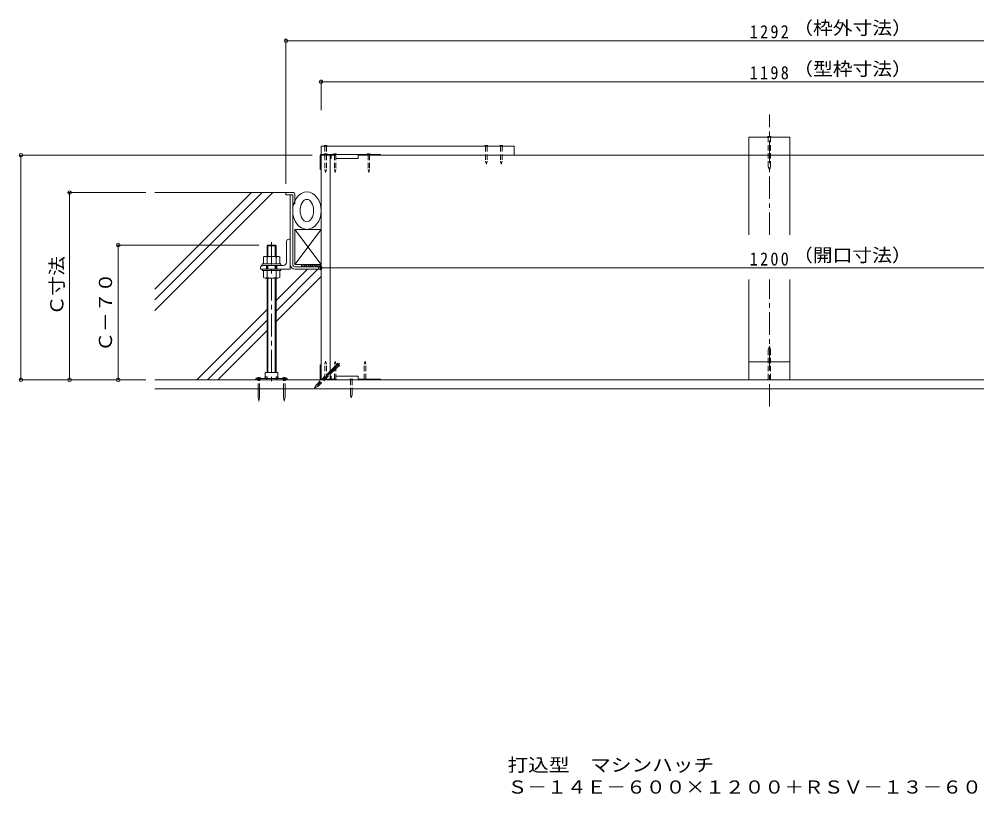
# Model space of a CAD drawing. Units: millimetres at full size, sheet at 1:6. Extents: x -1914 to 2320, y -1648 to 1656.
# Drawn here: x -239 to 1041, y -1648 to -613 of the extents above; entities that cross this region are included whole.
import ezdxf
from ezdxf.enums import TextEntityAlignment as Align

# ---------------------------------------------------------------- set-up
doc = ezdxf.new("R2010")
doc.units = ezdxf.units.MM
doc.header["$LTSCALE"] = 6
doc.header["$PDMODE"] = 32
doc.header["$PDSIZE"] = 4.8
doc.linetypes.add('CHAIN1', pattern=[8, 5, -1, 1, -1])
doc.linetypes.add('DASHED1', pattern=[1.8, 1.2, -0.6])
for name, color, linetype, lineweight in [('1-0_1-0ﾚｲﾔ', 4, 'Continuous', 9), ('1-1_1-1ﾚｲﾔ', 2, 'Continuous', 9), ('1-3_1-3ﾚｲﾔ', 4, 'Continuous', 9), ('1-6_1-6ﾚｲﾔ', 6, 'Continuous', 9), ('1-8', 3, 'Continuous', 9), ('1-A', 3, 'Continuous', 9), ('1-B', 4, 'Continuous', 9), ('1-C', 4, 'Continuous', 9), ('1-D', 5, 'Continuous', 5), ('1-E', 3, 'Continuous', 9), ('1-F', 7, 'Continuous', 9), ('F-5_F-5ﾚｲﾔ', 7, 'Continuous', 9)]:
    doc.layers.add(name, color=color, linetype=linetype, lineweight=lineweight)
doc.styles.add('ＭＳ ゴシック', font='')
doc.styles.get('ＭＳ ゴシック').set_extended_font_data('MS Gothic')

msp = doc.modelspace()

# ---------------------------------------------------------------- linework, layer by layer
at = {"layer": '1-0_1-0ﾚｲﾔ'}
for p, q in [((77.198, -1093.399), (119.198, -1093.399)), ((79.198, -1094.999), (79.198, -1093.399)), ((83.198, -1094.999), (83.198, -1093.399)), ((91.698, -1093.399), (91.698, -1094.999)), ((104.698, -1093.399), (104.698, -1094.999)), ((113.197, -1094.999), (113.197, -1093.399)), ((117.197, -1094.999), (117.197, -1093.399)), ((119.198, -1093.399), (119.198, -1094.999))]:
    msp.add_line(p, q, dxfattribs=at)
at = {"layer": '1-0_1-0ﾚｲﾔ', "linetype": 'CHAIN1'}
for p, q in [((81.198, -1096.237), (81.198, -1091.667)), ((115.197, -1096.237), (115.197, -1091.667))]:
    msp.add_line(p, q, dxfattribs=at)
at = {"layer": '1-0_1-0ﾚｲﾔ'}
msp.add_lwpolyline([(77.198, -1093.399), (77.198, -1094.999), (119.198, -1094.999)], dxfattribs=at)
at = {"layer": '1-1_1-1ﾚｲﾔ', "color": 6, "linetype": 'CHAIN1'}
for p, q in [((763.397, -901.413), (763.397, -740.561)), ((763.397, -1130.797), (763.397, -961.149))]:
    msp.add_line(p, q, dxfattribs=at)
at = {"layer": '1-1_1-1ﾚｲﾔ'}
for p, q in [((123.197, -940.799), (123.197, -847.999)), ((126.397, -940.799), (126.397, -847.999)), ((129.597, -943.999), (163.397, -943.999)), ((163.397, -943.999), (163.397, -947.199)), ((163.397, -947.199), (129.597, -947.199)), ((1584.398, -1094.999), (-57.603, -1094.999)), ((-57.603, -1106.999), (1584.398, -1106.999))]:
    msp.add_line(p, q, dxfattribs=at)
for radius in [6.4, 3.2]:
    msp.add_arc((129.597, -940.799), radius, 180, 270, dxfattribs=at)
at = {"layer": '1-3_1-3ﾚｲﾔ'}
for p, q in [((127.397, -844.999), (117.397, -844.999)), ((126.397, -859.999), (126.397, -847.999)), ((129.397, -846.999), (129.397, -859.999)), ((126.397, -859.999), (129.397, -859.999))]:
    msp.add_line(p, q, dxfattribs=at)
msp.add_lwpolyline([(117.397, -844.999), (117.397, -847.999), (126.397, -847.999)], dxfattribs=at)
msp.add_arc((127.397, -846.999), 2, 0, 90, dxfattribs=at)
at = {"layer": '1-6_1-6ﾚｲﾔ'}
for p, q in [((-57.601, -974.077), (71.476, -844.999)), ((-57.601, -988.219), (85.618, -844.999)), ((117.397, -844.999), (-57.601, -844.999)), ((-57.601, -1002.361), (99.76, -844.999)), ((138.398, -940.999), (138.398, -943.999)), ((163.397, -940.999), (138.398, -940.999)), ((140.62, -943.999), (138.398, -941.777)), ((143.448, -943.999), (140.448, -940.999)), ((146.277, -943.999), (143.277, -940.999)), ((149.105, -943.999), (146.105, -940.999)), ((151.934, -943.999), (148.934, -940.999)), ((154.762, -943.999), (151.762, -940.999)), ((157.591, -943.999), (154.59, -940.999)), ((160.419, -943.999), (157.419, -940.999)), ((163.247, -943.999), (160.247, -940.999)), ((163.397, -941.321), (163.076, -940.999)), ((163.397, -940.999), (163.397, -943.999)), ((104.198, -989.054), (146.053, -947.199)), ((104.198, -1003.197), (160.195, -947.199)), ((104.198, -1017.339), (164.398, -957.138)), ((-1.747, -1094.999), (92.197, -1001.055)), ((12.395, -1094.999), (92.197, -1015.197)), ((26.537, -1094.999), (92.197, -1029.339))]:
    msp.add_line(p, q, dxfattribs=at)
for major_axis, ratio in [((0, -25), 0.76), ((0, -15), 0.6)]:
    msp.add_ellipse((145.397, -868.999), major_axis=major_axis, ratio=ratio, dxfattribs=at)
at = {"layer": '1-8'}
for p, q in [((760.873, -770.029), (761.877, -770.999)), ((760.873, -770.029), (765.922, -770.029)), ((765.922, -770.029), (764.918, -770.999)), ((176.397, -1083.321), (185.724, -1073.993)), ((185.7, -1072.596), (185.724, -1073.993)), ((189.271, -1076.167), (185.7, -1072.596)), ((176.397, -1087.62), (187.874, -1076.143)), ((189.271, -1076.167), (187.874, -1076.143)), ((83.698, -1092.399), (83.698, -1093.399)), ((112.697, -1092.399), (112.697, -1093.399)), ((760.873, -1094.999), (761.877, -1094.029)), ((765.922, -1094.999), (760.873, -1094.999)), ((765.922, -1094.999), (764.918, -1094.029)), ((80.197, -1118.399), (80.197, -1106.999)), ((82.197, -1118.399), (82.197, -1106.999)), ((114.198, -1118.399), (114.198, -1106.999)), ((116.198, -1118.399), (116.198, -1106.999)), ((80.197, -1118.399), (81.197, -1123.399)), ((82.197, -1118.399), (81.197, -1123.399)), ((114.198, -1118.399), (115.198, -1123.399)), ((116.198, -1118.399), (115.198, -1123.399))]:
    msp.add_line(p, q, dxfattribs=at)
at = {"layer": '1-8', "linetype": 'DASHED1'}
for p, q in [((761.877, -810.15), (761.877, -770.999)), ((764.918, -810.15), (764.918, -770.999)), ((761.877, -810.15), (763.397, -814.999)), ((764.918, -810.15), (763.397, -814.999)), ((761.877, -1054.849), (763.397, -1049.999)), ((761.877, -1054.849), (761.877, -1094.029)), ((764.918, -1054.849), (763.397, -1049.999)), ((764.918, -1054.849), (764.918, -1094.029)), ((164.718, -1094.999), (176.397, -1083.321)), ((169.017, -1094.999), (176.397, -1087.62)), ((80.197, -1106.999), (80.197, -1093.399)), ((82.197, -1106.999), (82.197, -1093.399)), ((114.198, -1106.999), (114.198, -1093.399)), ((116.198, -1106.999), (116.198, -1093.399)), ((158.041, -1101.676), (164.718, -1094.999)), ((160.191, -1103.826), (169.017, -1094.999)), ((158.041, -1101.676), (155.687, -1106.18)), ((160.191, -1103.826), (155.687, -1106.18))]:
    msp.add_line(p, q, dxfattribs=at)
at = {"layer": '1-8', "linetype": 'CHAIN1'}
msp.add_line((189.096, -1072.771), (155.085, -1106.782), dxfattribs=at)
at = {"layer": '1-8'}
for points in [[(83.698, -1092.399), (78.697, -1092.399), (78.697, -1093.399)], [(112.697, -1092.399), (117.697, -1092.399), (117.697, -1093.399)]]:
    msp.add_lwpolyline(points, dxfattribs=at)
at = {"layer": '1-A'}
for p, q in [((163.097, -795.199), (163.097, -814.199)), ((163.897, -795.499), (163.897, -814.199)), ((176.697, -794.199), (164.097, -794.199)), ((164.397, -794.999), (176.397, -794.999)), ((176.697, -794.199), (243.897, -794.199)), ((176.897, -795.499), (176.897, -799.199)), ((176.897, -799.199), (177.697, -799.199)), ((177.697, -794.999), (183.897, -794.999)), ((177.697, -795.199), (177.697, -799.199)), ((183.897, -794.199), (183.897, -799.199)), ((183.897, -799.199), (213.897, -799.199)), ((213.897, -794.199), (213.897, -799.199)), ((213.897, -794.999), (243.897, -794.999)), ((243.897, -794.999), (243.897, -794.199)), ((163.097, -814.199), (164.397, -814.199)), ((164.397, -940.999), (129.397, -893.999)), ((129.397, -940.999), (164.397, -893.999)), ((164.397, -893.999), (164.397, -940.999)), ((164.397, -940.999), (129.397, -940.999)), ((163.097, -1093.999), (163.097, -1074.999)), ((163.097, -1074.999), (164.397, -1074.999)), ((163.897, -1093.699), (163.897, -1074.999)), ((164.097, -1094.999), (176.697, -1094.999)), ((176.397, -1094.199), (164.397, -1094.199)), ((176.697, -1094.999), (243.897, -1094.999)), ((176.897, -1093.699), (176.897, -1089.999)), ((176.897, -1089.999), (177.697, -1089.999)), ((177.697, -1093.999), (177.697, -1089.999)), ((177.697, -1094.199), (183.897, -1094.199)), ((183.897, -1094.999), (183.897, -1089.999)), ((183.897, -1089.999), (213.897, -1089.999)), ((213.897, -1094.999), (213.897, -1089.999)), ((213.897, -1094.199), (243.897, -1094.199)), ((243.897, -1094.199), (243.897, -1094.999))]:
    msp.add_line(p, q, dxfattribs=at)
at = {"layer": '1-A', "color": 2}
for p, q in [((89.698, -1085.399), (89.698, -1091.991)), ((90.748, -1091.133), (89.197, -1092.399)), ((89.197, -1092.399), (89.197, -1093.399)), ((90.748, -1091.133), (92.092, -1091.133)), ((92.092, -1091.133), (92.092, -1093.399)), ((104.303, -1091.133), (104.303, -1093.399)), ((105.647, -1091.133), (104.303, -1091.133)), ((105.647, -1091.133), (107.198, -1092.399)), ((107.198, -1092.399), (107.198, -1093.399))]:
    msp.add_line(p, q, dxfattribs=at)
at = {"layer": '1-A'}
msp.add_lwpolyline([(164.397, -893.999), (129.397, -893.999), (129.397, -940.999)], dxfattribs=at)
at = {"layer": '1-A', "color": 2}
msp.add_lwpolyline([(89.698, -1085.399), (106.698, -1085.399), (106.698, -1091.991)], dxfattribs=at)
at = {"layer": '1-A'}
for centre, radius, start, end in [((164.097, -795.199), 1, 90, 180), ((164.397, -795.499), 0.5, 90, 180), ((176.397, -795.499), 0.5, 0, 90), ((176.697, -795.199), 1, 0, 90), ((164.097, -1093.999), 1, 180, 270), ((164.397, -1093.699), 0.5, 180, 270), ((176.397, -1093.699), 0.5, 270, 0), ((176.697, -1093.999), 1, 270, 0)]:
    msp.add_arc(centre, radius, start, end, dxfattribs=at)
at = {"layer": '1-B', "color": 3}
for p, q in [((735.897, -770.999), (735.897, -794.999)), ((735.897, -794.999), (790.897, -794.999))]:
    msp.add_line(p, q, dxfattribs=at)
at = {"layer": '1-B', "color": 6}
for p, q in [((164.397, -794.199), (164.397, -782.999)), ((164.397, -782.999), (422.49, -782.999)), ((422.49, -782.999), (422.49, -794.999))]:
    msp.add_line(p, q, dxfattribs=at)
at = {"layer": '1-B'}
for p, q in [((164.397, -794.999), (164.397, -1094.999)), ((176.397, -794.999), (176.397, -1094.999)), ((243.897, -794.999), (1282.898, -794.999))]:
    msp.add_line(p, q, dxfattribs=at)
at = {"layer": '1-B', "color": 5, "lineweight": 5}
msp.add_line((790.897, -1070.999), (790.897, -1094.999), dxfattribs=at)
at = {"layer": '1-B', "color": 3}
msp.add_lwpolyline([(735.897, -770.999), (790.897, -770.999), (790.897, -794.999)], dxfattribs=at)
at = {"layer": '1-B', "color": 5, "lineweight": 5}
msp.add_lwpolyline([(790.897, -1070.999), (735.897, -1070.999), (735.897, -1094.999)], dxfattribs=at)
at = {"layer": '1-C'}
for p, q in [((172.397, -781.999), (168.397, -781.999)), ((169.397, -782.999), (168.397, -781.999)), ((172.397, -781.999), (171.397, -783)), ((384.177, -782.999), (383.177, -781.999)), ((387.176, -781.999), (383.177, -781.999)), ((387.176, -781.999), (386.177, -783)), ((404.177, -782.999), (403.177, -781.999)), ((407.177, -781.999), (403.177, -781.999)), ((407.177, -781.999), (406.176, -783)), ((203.697, -1106.999), (203.697, -1114.999)), ((205.697, -1106.999), (205.697, -1114.999)), ((203.697, -1114.999), (204.697, -1118.999)), ((205.697, -1114.999), (204.697, -1118.999))]:
    msp.add_line(p, q, dxfattribs=at)
at = {"layer": '1-C', "linetype": 'DASHED1'}
for p, q in [((169.397, -794.199), (168.397, -793.2)), ((172.397, -793.2), (168.397, -793.2)), ((169.397, -782.999), (169.397, -793.2)), ((171.397, -782.999), (171.397, -793.2)), ((172.397, -793.2), (171.397, -794.2)), ((182.097, -794.199), (181.097, -793.2)), ((185.097, -793.2), (181.097, -793.2)), ((185.097, -793.2), (184.097, -794.2)), ((227.097, -794.199), (226.097, -793.2)), ((230.097, -793.2), (226.097, -793.2)), ((230.097, -793.2), (229.097, -794.2)), ((384.177, -782.999), (384.177, -802.999)), ((404.177, -782.999), (404.177, -802.999)), ((406.176, -782.999), (406.176, -802.999)), ((169.397, -794.2), (169.397, -814.2)), ((171.397, -794.2), (171.397, -814.2)), ((182.097, -794.199), (182.097, -814.199)), ((227.097, -794.199), (227.097, -814.199)), ((229.097, -794.199), (229.097, -814.199)), ((384.177, -802.999), (385.177, -806.999)), ((404.177, -802.999), (405.176, -806.999)), ((406.176, -802.999), (405.176, -806.999)), ((169.397, -814.2), (170.397, -818.2)), ((171.397, -814.2), (170.397, -818.2)), ((182.097, -814.199), (183.097, -818.199)), ((227.097, -814.199), (228.097, -818.199)), ((229.097, -814.199), (228.097, -818.199)), ((169.397, -1074.2), (170.397, -1070.2)), ((169.397, -1094.2), (169.397, -1074.2)), ((171.397, -1074.2), (170.397, -1070.2)), ((171.397, -1094.2), (171.397, -1074.2)), ((182.097, -1074.2), (183.097, -1070.2)), ((182.097, -1094.2), (182.097, -1074.2)), ((184.097, -1074.2), (183.097, -1070.2)), ((184.097, -1094.2), (184.097, -1074.2)), ((222.097, -1074.2), (223.097, -1070.2)), ((222.097, -1094.2), (222.097, -1074.2)), ((224.097, -1074.2), (223.097, -1070.2)), ((224.097, -1094.2), (224.097, -1074.2)), ((169.397, -1094.199), (168.397, -1095.2)), ((172.397, -1095.2), (168.397, -1095.2)), ((172.397, -1095.2), (171.397, -1094.199)), ((182.097, -1094.199), (181.097, -1095.2)), ((185.097, -1095.2), (181.097, -1095.2)), ((185.097, -1095.2), (184.097, -1094.199)), ((203.697, -1094.999), (202.697, -1093.999)), ((206.697, -1093.999), (202.697, -1093.999)), ((203.697, -1094.999), (203.697, -1106.999)), ((206.697, -1093.999), (205.697, -1094.999)), ((205.697, -1094.999), (205.697, -1106.999)), ((222.097, -1094.199), (221.097, -1095.2)), ((225.097, -1095.2), (221.097, -1095.2)), ((225.097, -1095.2), (224.097, -1094.199))]:
    msp.add_line(p, q, dxfattribs=at)
for points in [[(386.177, -782.999), (386.177, -802.999), (385.177, -806.999)], [(184.097, -794.199), (184.097, -814.199), (183.097, -818.199)]]:
    msp.add_lwpolyline(points, dxfattribs=at)
at = {"layer": '1-D', "color": 2, "lineweight": 9}
for p, q in [((735.897, -794.999), (735.897, -901.413)), ((735.897, -794.999), (790.897, -794.999)), ((790.897, -794.999), (790.897, -901.413)), ((735.897, -961.149), (735.897, -1070.999)), ((790.897, -961.149), (790.897, -1070.999)), ((735.897, -1070.999), (790.897, -1070.999))]:
    msp.add_line(p, q, dxfattribs=at)
at = {"layer": '1-D'}
for p, q in [((92.197, -916), (93.197, -914.999)), ((104.198, -916), (92.197, -916)), ((92.197, -916), (92.197, -930.199)), ((103.197, -914.999), (93.197, -914.999)), ((93.197, -914.999), (93.197, -930.199)), ((103.197, -914.999), (104.198, -916)), ((103.197, -914.999), (103.197, -930.199)), ((104.198, -916), (104.198, -930.199)), ((87.198, -940.199), (87.198, -931.2)), ((106.701, -930.199), (89.694, -930.199)), ((92.197, -940.199), (92.197, -931.2)), ((104.198, -940.199), (104.198, -931.2)), ((109.197, -940.199), (109.197, -931.2)), ((110.697, -940.199), (85.698, -940.199)), ((85.698, -940.199), (85.698, -942.199)), ((110.697, -942.199), (85.698, -942.199)), ((110.697, -940.199), (110.697, -942.199)), ((110.697, -947.199), (85.698, -947.199)), ((85.698, -947.199), (85.698, -949.199)), ((110.697, -949.199), (85.698, -949.199)), ((87.198, -949.199), (87.198, -958.199)), ((106.701, -959.199), (89.694, -959.199)), ((92.197, -949.199), (92.197, -958.199)), ((92.197, -959.199), (92.197, -1085.399)), ((93.197, -959.199), (93.197, -1085.399)), ((103.197, -959.199), (103.197, -1085.399)), ((104.198, -949.199), (104.198, -958.199)), ((104.198, -959.199), (104.198, -1085.399)), ((109.197, -949.199), (109.197, -958.199)), ((110.697, -947.199), (110.697, -949.199))]:
    msp.add_line(p, q, dxfattribs=at)
at = {"layer": '1-D', "linetype": 'CHAIN1'}
msp.add_line((98.198, -911), (98.198, -1098.563), dxfattribs=at)
at = {"layer": '1-D', "linetype": 'DASHED1'}
for p, q in [((92.197, -942.199), (92.197, -947.199)), ((93.197, -942.199), (93.197, -947.199)), ((103.197, -942.199), (103.197, -947.199)), ((104.198, -942.199), (104.198, -947.199))]:
    msp.add_line(p, q, dxfattribs=at)
at = {"layer": '1-D'}
for centre, radius, start, end in [((89.698, -933.824), 3.625, 46.39717, 133.60281), ((98.198, -948.699), 18.5, 71.07535, 108.92464), ((106.698, -933.824), 3.625, 46.39717, 133.60281), ((89.698, -955.574), 3.625, 226.39717, 313.60281), ((98.198, -940.699), 18.5, 251.07535, 288.92464), ((106.698, -955.574), 3.625, 226.39717, 313.60281)]:
    msp.add_arc(centre, radius, start, end, dxfattribs=at)
at = {"layer": '1-E'}
for p, q in [((121.198, -907.199), (123.197, -907.199)), ((123.197, -947.199), (123.197, -907.199)), ((118.197, -937.699), (118.197, -910.199)), ((83.198, -945.199), (83.198, -947.199)), ((113.698, -942.199), (86.198, -942.199)), ((83.198, -947.199), (123.197, -947.199))]:
    msp.add_line(p, q, dxfattribs=at)
at = {"layer": '1-E', "linetype": 'DASHED1'}
for p, q in [((91.198, -942.199), (91.198, -947.199)), ((105.198, -942.199), (105.198, -947.199))]:
    msp.add_line(p, q, dxfattribs=at)
at = {"layer": '1-E'}
for centre, radius, start, end in [((121.198, -910.199), 3, 90, 180), ((86.198, -945.199), 3, 90, 180), ((113.698, -937.699), 4.5, 270, 0)]:
    msp.add_arc(centre, radius, start, end, dxfattribs=at)
at = {"layer": '1-F'}
for p, q in [((117.397, -640.233), (117.397, -832.999)), ((117.397, -642.033), (1409.397, -642.033)), ((164.398, -694.97), (164.398, -734.999)), ((164.398, -696.77), (1362.397, -696.77)), ((-238.476, -794.999), (152.398, -794.999)), ((-236.676, -1094.999), (-236.676, -794.999)), ((-173.476, -844.999), (-69.601, -844.999)), ((-171.676, -1094.999), (-171.676, -844.999)), ((-108.476, -914.999), (81.197, -914.999)), ((-106.676, -1094.999), (-106.676, -914.999)), ((1363.398, -945.599), (163.397, -945.599)), ((-238.476, -1094.999), (-69.601, -1094.999))]:
    msp.add_line(p, q, dxfattribs=at)
for p in [(117.397, -642.033), (164.398, -696.77), (-236.676, -794.999), (-171.676, -844.999), (-106.676, -914.999), (163.397, -945.599), (-236.676, -1094.999), (-171.676, -1094.999), (-106.676, -1094.999)]:
    msp.add_point(p, dxfattribs=at)

# ---------------------------------------------------------------- texts
at = {"layer": '1-F', "color": 2, "style": 'ＭＳ ゴシック', "width": 1.1}
for s, p in [('（枠外寸法）', (795.27, -639.033)), ('（型枠寸法）', (795.27, -693.77)), ('（開口寸法）', (795.01, -942.599))]:
    msp.add_text(s, height=17.6, dxfattribs=at).set_placement(p, align=Align.BOTTOM_LEFT)
for s, p in [('Ｃ寸法', (-174.676, -1008.999)), ('Ｃ－７０', (-109.676, -1057.499))]:
    msp.add_text(s, height=17.6, rotation=90, dxfattribs=at).set_placement(p, align=Align.BOTTOM_LEFT)
at = {"layer": '1-F', "color": 2, "char_height": 17.6, "attachment_point": 7, "style": 'ＭＳ ゴシック'}
for s, insert in [('\\T1.28;\\W0.9;1292', (737.147, -639.033)), ('\\T1.28;\\W0.9;1198', (737.147, -693.77)), ('\\T1.28;\\W0.9;1200', (737.147, -942.599))]:
    msp.add_mtext(s, dxfattribs=dict(at, insert=insert))
at = {"layer": 'F-5_F-5ﾚｲﾔ', "color": 2, "style": 'ＭＳ ゴシック'}
for s, width, p in [('打込型\u3000マシンハッチ', 1.15, (413.451, -1623.644)), ('Ｓ－１４Ｅ－６００×１２００＋ＲＳＶ－１３－６００×１２００\u3000Ｃ＝', 1.1, (413.451, -1653.113))]:
    msp.add_text(s, height=17.6, dxfattribs=dict(at, width=width)).set_placement(p, align=Align.BOTTOM_LEFT)

doc.saveas('drawing.dxf')
